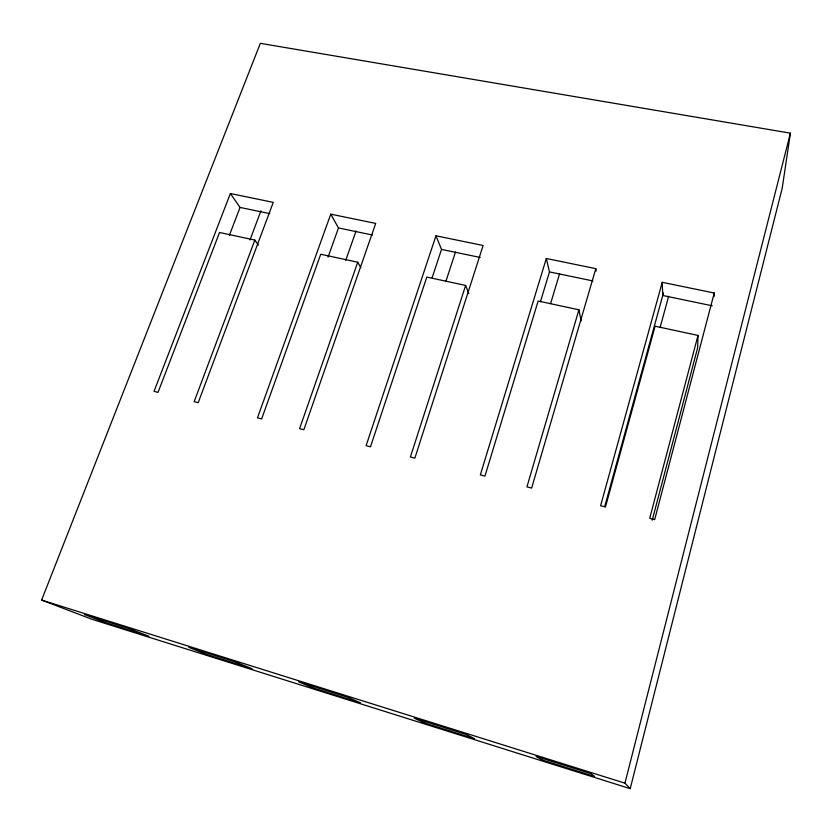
<?xml version="1.0" encoding="UTF-8"?>
<svg xmlns="http://www.w3.org/2000/svg" width="832" height="832" viewBox="0 0 832 832"><rect width="100%" height="100%" fill="white"/><g stroke="black" fill="none" stroke-linecap="round" stroke-linejoin="round"><path stroke-width="1.25" d="M714.054 296.566L714.241 293.01L662.23 282.308L600.6 505.731L605.467 506.979L655.117 326.206L698.006 335.431L697.684 347.599L652.226 520.187M790.4 133.162L782.215 188.188L630.209 788.663L91.967 619.278L41.6 600.07L260.333 43.337L790.4 133.162L624.946 783.172L630.209 788.663M714.241 293.01L654.68 519.584L649.709 518.315L698.006 335.431M541.871 759.876L536.058 756.402L590.918 773.635L594.63 776.464L541.871 759.876L542.558 757.37M660.078 327.579L668.637 296.254M604.718 506.594L663.437 292.989M595.816 268.663L531.648 488.072L526.937 486.866L578.916 309.806L538.138 301.028L484.952 476.112L480.334 474.926L546.322 258.492L595.816 268.663L596.19 271.076M424.507 722.966L414.19 718.12L466.17 734.448L474.594 738.722L424.507 722.966L425.256 720.481M550.597 303.607L559.582 273.738M540.467 301.642L549.484 271.898L546.322 258.492M465.629 285.438L410.384 457.018L414.856 458.162L483.111 245.492L435.968 235.799L366.101 445.671L370.49 446.805L426.806 277.077L465.629 285.438L468.801 293.53M312.967 687.887L298.594 681.803L347.922 697.299L360.589 702.863L312.967 687.887L313.778 685.422M445.806 281.632L455.499 251.992M432.151 277.722L441.511 249.402L435.968 235.799M357.739 262.215L299.593 428.646L303.846 429.738L375.71 223.413L330.762 214.178L257.462 417.851L261.643 418.922L320.726 254.259L357.739 262.215L360.766 267.613M345.727 260.343L356.075 230.963M328.047 257.161L338.478 227.937L330.762 214.178M254.852 240.084L194.158 401.638L198.203 402.678L273.27 202.363L230.36 193.534L154.024 391.362L158.007 392.382L219.544 232.482L254.852 240.084L258.44 245.138M249.964 240.011L260.946 210.85M229.372 235.331L240.042 207.428L230.36 193.534M240.042 207.428L269.745 213.616M338.478 227.937L372.445 235.019M441.511 249.402L480.168 257.452M549.484 271.898L592.904 280.935M712.275 305.802L662.75 295.485L662.23 282.308M41.6 600.07L624.946 783.172M578.916 309.806L581.131 321.027M129.002 628.534L84.427 614.526L105.706 622.71L148.907 636.293L129.002 628.534M235.674 662.043L188.822 647.327L206.825 654.514L252.158 668.762L235.674 662.043"/></g></svg>
